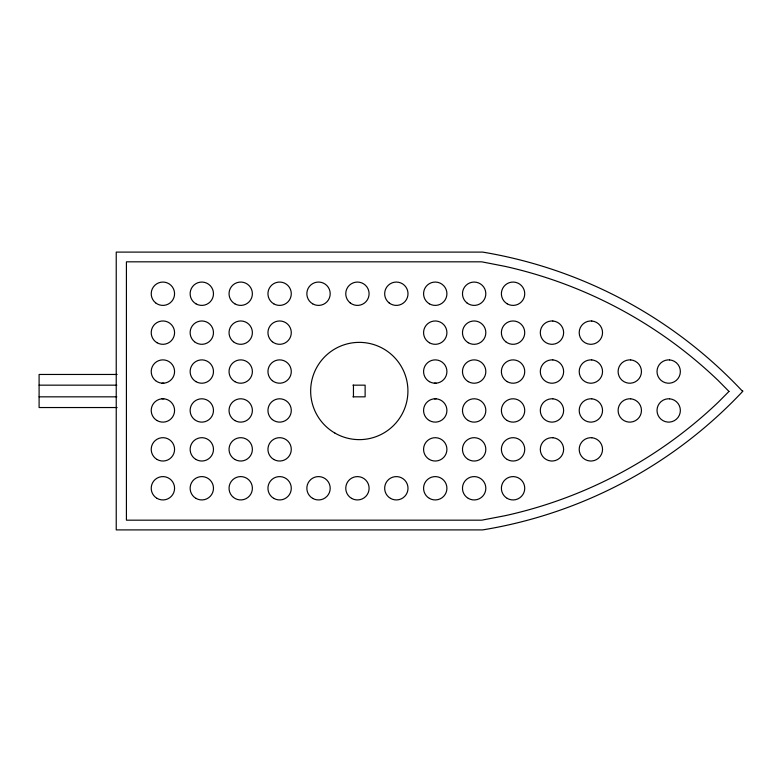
<?xml version="1.0" encoding="UTF-8"?>
<svg xmlns="http://www.w3.org/2000/svg" width="782" height="782" viewBox="0 0 782 782"><rect width="100%" height="100%" fill="white"/><g stroke="black" fill="none" stroke-linecap="round" stroke-linejoin="round"><path stroke-width="1.17" d="M742.665 391.43A459.445 459.445 0 0 0 482.67 252.097L116.235 252.097L116.235 529.903L482.67 529.903A458.213 458.213 0 0 0 742.665 391.43L742.665 390.57M117.124 374.461L39.1 374.461L39.1 407.539L117.124 407.539M162.021 383.19L163.77 383.19M434.372 383.19L436.112 383.19M39.1 385.164L116.831 385.164M352.917 385.164L365.126 385.164L365.126 396.836L352.917 396.836M39.1 396.836L116.831 396.836M162.021 398.81L163.77 398.81M434.372 398.81L436.112 398.81M353.454 385.164L353.454 396.836M728.98 391.42L718.345 402.134A448.477 448.477 0 0 1 505.113 515.69L481.741 520.177L126.42 520.177L126.42 261.823L481.732 261.823L505.104 266.379A449.718 449.718 0 0 1 718.345 380.658L728.98 391.42M552.835 321.001L551.095 321.001A11.671 11.671 0 0 0 540.294 332.643A11.671 11.671 0 0 0 551.095 344.276L552.835 344.276A11.671 11.671 0 0 0 563.636 332.643A11.671 11.671 0 0 0 552.835 321.001M591.739 321.001L589.999 321.001A11.671 11.671 0 0 0 579.198 332.643A11.671 11.671 0 0 0 589.999 344.276L591.739 344.276A11.671 11.671 0 0 0 602.541 332.643A11.671 11.671 0 0 0 591.739 321.001M552.835 359.906L551.095 359.906A11.671 11.671 0 0 0 540.294 371.548A11.671 11.671 0 0 0 551.095 383.19L552.835 383.19A11.671 11.671 0 0 0 563.636 371.548A11.671 11.671 0 0 0 552.835 359.906M591.739 359.906L589.999 359.906A11.671 11.671 0 0 0 579.198 371.548A11.671 11.671 0 0 0 589.999 383.19L591.739 383.19A11.671 11.671 0 0 0 602.541 371.548A11.671 11.671 0 0 0 591.739 359.906M630.654 359.906L628.904 359.906A11.671 11.671 0 0 0 618.103 371.548A11.671 11.671 0 0 0 628.904 383.19L630.654 383.19A11.671 11.671 0 0 0 641.455 371.548A11.671 11.671 0 0 0 630.654 359.906M669.558 359.906L667.818 359.906A11.671 11.671 0 0 0 657.017 371.548A11.671 11.671 0 0 0 667.818 383.19L669.558 383.19A11.671 11.671 0 0 0 680.36 371.548A11.671 11.671 0 0 0 669.558 359.906M552.835 398.81L551.095 398.81A11.671 11.671 0 0 0 540.294 410.452A11.671 11.671 0 0 0 551.095 422.094L552.835 422.094A11.671 11.671 0 0 0 563.636 410.452A11.671 11.671 0 0 0 552.835 398.81M591.739 398.81L589.999 398.81A11.671 11.671 0 0 0 579.198 410.452A11.671 11.671 0 0 0 589.999 422.094L591.739 422.094A11.671 11.671 0 0 0 602.541 410.452A11.671 11.671 0 0 0 591.739 398.81M630.654 398.81L628.904 398.81A11.671 11.671 0 0 0 618.103 410.452A11.671 11.671 0 0 0 628.904 422.094L630.654 422.094A11.671 11.671 0 0 0 641.455 410.452A11.671 11.671 0 0 0 630.654 398.81M669.558 398.81L667.818 398.81A11.671 11.671 0 0 0 657.017 410.452A11.671 11.671 0 0 0 667.818 422.094L669.558 422.094A11.671 11.671 0 0 0 680.36 410.452A11.671 11.671 0 0 0 669.558 398.81M552.835 437.725L551.095 437.725A11.671 11.671 0 0 0 540.294 449.357A11.671 11.671 0 0 0 551.095 460.999L552.835 460.999A11.671 11.671 0 0 0 563.636 449.357A11.671 11.671 0 0 0 552.835 437.725M591.739 437.725L589.999 437.725A11.671 11.671 0 0 0 579.198 449.357A11.671 11.671 0 0 0 589.999 460.999L591.739 460.999A11.671 11.671 0 0 0 602.541 449.357A11.671 11.671 0 0 0 591.739 437.725M334.979 433.12A48.631 48.631 0 0 0 407.921 391A48.631 48.631 0 0 0 334.979 348.88A48.631 48.631 0 0 0 334.979 433.12M429.406 303.836A11.671 11.671 0 0 0 446.913 293.729A11.671 11.671 0 0 0 429.406 283.622A11.671 11.671 0 0 0 429.406 303.836M466.874 302.859A11.671 11.671 0 0 0 485.69 295.469A11.671 11.671 0 0 0 469.884 282.869A11.671 11.671 0 0 0 466.874 302.859M507.225 303.836A11.671 11.671 0 0 0 524.732 293.729A11.671 11.671 0 0 0 507.225 283.622A11.671 11.671 0 0 0 507.225 303.836M429.406 342.751A11.671 11.671 0 0 0 446.913 332.643A11.671 11.671 0 0 0 429.406 322.536A11.671 11.671 0 0 0 429.406 342.751M468.31 342.751A11.671 11.671 0 0 0 485.827 332.643A11.671 11.671 0 0 0 468.31 322.536A11.671 11.671 0 0 0 468.31 342.751M429.406 381.655A11.671 11.671 0 0 0 446.913 371.548A11.671 11.671 0 0 0 429.406 361.44A11.671 11.671 0 0 0 429.406 381.655M468.31 381.655A11.671 11.671 0 0 0 485.827 371.548A11.671 11.671 0 0 0 468.31 361.44A11.671 11.671 0 0 0 468.31 381.655M429.406 420.56A11.671 11.671 0 0 0 446.913 410.452A11.671 11.671 0 0 0 429.406 400.345A11.671 11.671 0 0 0 429.406 420.56M468.31 420.56A11.671 11.671 0 0 0 485.827 410.452A11.671 11.671 0 0 0 468.31 400.345A11.671 11.671 0 0 0 468.31 420.56M507.225 420.56A11.671 11.671 0 0 0 524.732 410.452A11.671 11.671 0 0 0 507.225 400.345A11.671 11.671 0 0 0 507.225 420.56M429.406 459.464A11.671 11.671 0 0 0 446.913 449.357A11.671 11.671 0 0 0 429.406 439.249A11.671 11.671 0 0 0 429.406 459.464M507.225 459.464A11.671 11.671 0 0 0 524.732 449.357A11.671 11.671 0 0 0 507.225 439.249A11.671 11.671 0 0 0 507.225 459.464M468.31 459.464A11.671 11.671 0 0 0 485.827 449.357A11.671 11.671 0 0 0 468.31 439.249A11.671 11.671 0 0 0 468.31 459.464M507.225 498.378A11.671 11.671 0 0 0 524.732 488.271A11.671 11.671 0 0 0 507.225 478.164A11.671 11.671 0 0 0 507.225 498.378M429.406 498.378A11.671 11.671 0 0 0 446.913 488.271A11.671 11.671 0 0 0 429.406 478.164A11.671 11.671 0 0 0 429.406 498.378M468.31 498.378A11.671 11.671 0 0 0 485.827 488.271A11.671 11.671 0 0 0 468.31 478.164A11.671 11.671 0 0 0 468.31 498.378M505.778 341.763A11.671 11.671 0 0 0 524.595 334.383A11.671 11.671 0 0 0 508.799 321.773A11.671 11.671 0 0 0 505.778 341.763M507.225 381.655A11.671 11.671 0 0 0 524.732 371.548A11.671 11.671 0 0 0 507.225 361.44A11.671 11.671 0 0 0 507.225 381.655M234.874 420.56A11.671 11.671 0 0 0 252.381 410.452A11.671 11.671 0 0 0 234.874 400.345A11.671 11.671 0 0 0 234.874 420.56M194.523 341.763A11.671 11.671 0 0 0 213.339 334.383A11.671 11.671 0 0 0 197.543 321.773A11.671 11.671 0 0 0 194.523 341.763M194.523 419.582A11.671 11.671 0 0 0 213.339 412.192A11.671 11.671 0 0 0 197.543 399.592A11.671 11.671 0 0 0 194.523 419.582M157.055 420.56A11.671 11.671 0 0 0 174.572 410.452A11.671 11.671 0 0 0 157.055 400.345A11.671 11.671 0 0 0 157.055 420.56M233.437 497.391A11.671 11.671 0 0 0 252.254 490.011A11.671 11.671 0 0 0 236.447 477.401A11.671 11.671 0 0 0 233.437 497.391M195.969 381.655A11.671 11.671 0 0 0 213.476 371.548A11.671 11.671 0 0 0 195.969 361.44A11.671 11.671 0 0 0 195.969 381.655M234.874 381.655A11.671 11.671 0 0 0 252.381 371.548A11.671 11.671 0 0 0 234.874 361.44A11.671 11.671 0 0 0 234.874 381.655M233.437 341.763A11.671 11.671 0 0 0 252.254 334.383A11.671 11.671 0 0 0 236.447 321.773A11.671 11.671 0 0 0 233.437 341.763M234.874 459.464A11.671 11.671 0 0 0 252.381 449.357A11.671 11.671 0 0 0 234.874 439.249A11.671 11.671 0 0 0 234.874 459.464M157.055 459.464A11.671 11.671 0 0 0 174.572 449.357A11.671 11.671 0 0 0 157.055 439.249A11.671 11.671 0 0 0 157.055 459.464M155.618 380.668A11.671 11.671 0 0 0 174.435 373.288A11.671 11.671 0 0 0 158.629 360.678A11.671 11.671 0 0 0 155.618 380.668M195.969 498.378A11.671 11.671 0 0 0 213.476 488.271A11.671 11.671 0 0 0 195.969 478.164A11.671 11.671 0 0 0 195.969 498.378M195.969 303.836A11.671 11.671 0 0 0 213.476 293.729A11.671 11.671 0 0 0 195.969 283.622A11.671 11.671 0 0 0 195.969 303.836M155.618 302.859A11.671 11.671 0 0 0 174.435 295.469A11.671 11.671 0 0 0 158.629 282.869A11.671 11.671 0 0 0 155.618 302.859M157.055 498.378A11.671 11.671 0 0 0 174.572 488.271A11.671 11.671 0 0 0 157.055 478.164A11.671 11.671 0 0 0 157.055 498.378M234.874 303.836A11.671 11.671 0 0 0 252.381 293.729A11.671 11.671 0 0 0 234.874 283.622A11.671 11.671 0 0 0 234.874 303.836M195.969 459.464A11.671 11.671 0 0 0 213.476 449.357A11.671 11.671 0 0 0 195.969 439.249A11.671 11.671 0 0 0 195.969 459.464M157.055 342.751A11.671 11.671 0 0 0 174.572 332.643A11.671 11.671 0 0 0 157.055 322.536A11.671 11.671 0 0 0 157.055 342.751M273.778 498.378A11.671 11.671 0 0 0 291.285 488.271A11.671 11.671 0 0 0 273.778 478.164A11.671 11.671 0 0 0 273.778 498.378M273.778 459.464A11.671 11.671 0 0 0 291.285 449.357A11.671 11.671 0 0 0 273.778 439.249A11.671 11.671 0 0 0 273.778 459.464M272.341 341.763A11.671 11.671 0 0 0 291.158 334.383A11.671 11.671 0 0 0 275.352 321.773A11.671 11.671 0 0 0 272.341 341.763M273.778 303.836A11.671 11.671 0 0 0 291.285 293.729A11.671 11.671 0 0 0 273.778 283.622A11.671 11.671 0 0 0 273.778 303.836M272.341 419.582A11.671 11.671 0 0 0 291.158 412.192A11.671 11.671 0 0 0 275.352 399.592A11.671 11.671 0 0 0 272.341 419.582M272.341 380.668A11.671 11.671 0 0 0 291.158 373.288A11.671 11.671 0 0 0 275.352 360.678A11.671 11.671 0 0 0 272.341 380.668M390.501 498.378A11.671 11.671 0 0 0 408.008 488.271A11.671 11.671 0 0 0 390.501 478.164A11.671 11.671 0 0 0 390.501 498.378M351.597 498.378A11.671 11.671 0 0 0 369.104 488.271A11.671 11.671 0 0 0 351.597 478.164A11.671 11.671 0 0 0 351.597 498.378M312.683 498.378A11.671 11.671 0 0 0 330.2 488.271A11.671 11.671 0 0 0 312.683 478.164A11.671 11.671 0 0 0 312.683 498.378M312.683 303.836A11.671 11.671 0 0 0 330.2 293.729A11.671 11.671 0 0 0 312.683 283.622A11.671 11.671 0 0 0 312.683 303.836M389.065 302.859A11.671 11.671 0 0 0 407.881 295.469A11.671 11.671 0 0 0 392.075 282.869A11.671 11.671 0 0 0 389.065 302.859M350.15 302.859A11.671 11.671 0 0 0 368.967 295.469A11.671 11.671 0 0 0 353.171 282.869A11.671 11.671 0 0 0 350.15 302.859"/></g></svg>
